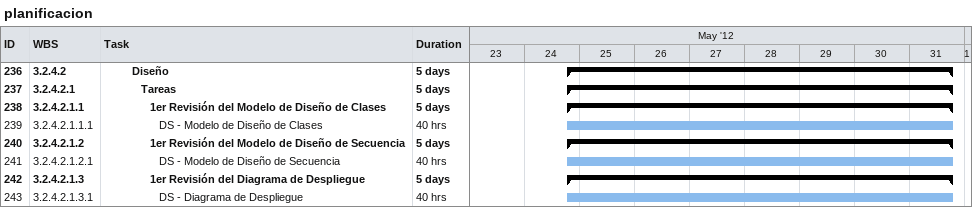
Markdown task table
planificacion

| ID | WBS | Task | Duration | Start | Finish |
|---|---|---|---|---|---|
| 236 | 3.2.4.2 | **Diseño** | 5d | 2012-05-24 | 2012-05-31 |
| 237 | 3.2.4.2.1 | **Tareas** | 5d | 2012-05-24 | 2012-05-31 |
| 238 | 3.2.4.2.1.1 | **1er Revisión del Modelo de Diseño de Clases** | 5d | 2012-05-24 | 2012-05-31 |
| 239 | 3.2.4.2.1.1.1 | DS - Modelo de Diseño de Clases | 40h | 2012-05-24 | 2012-05-31 |
| 240 | 3.2.4.2.1.2 | **1er Revisión del Modelo de Diseño de Secuencia** | 5d | 2012-05-24 | 2012-05-31 |
| 241 | 3.2.4.2.1.2.1 | DS - Modelo de Diseño de Secuencia | 40h | 2012-05-24 | 2012-05-31 |
| 242 | 3.2.4.2.1.3 | **1er Revisión del Diagrama de Despliegue** | 5d | 2012-05-24 | 2012-05-31 |
| 243 | 3.2.4.2.1.3.1 | DS - Diagrama de Despliegue | 40h | 2012-05-24 | 2012-05-31 |
